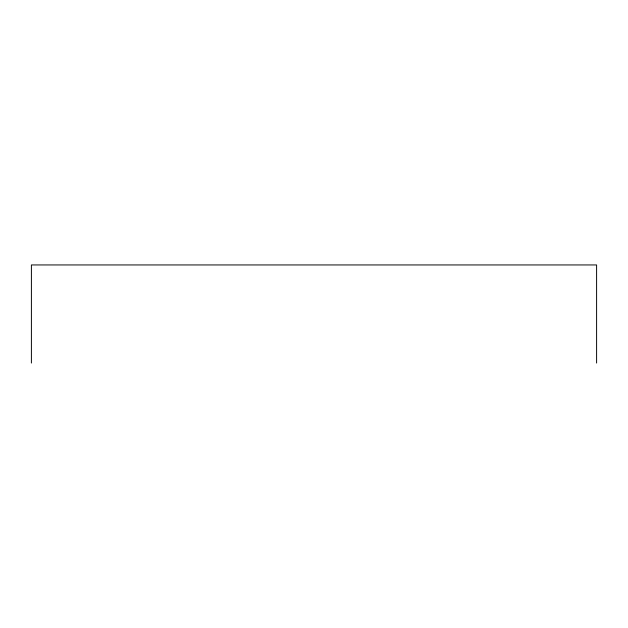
<?xml version="1.0" encoding="UTF-8"?>
<svg xmlns="http://www.w3.org/2000/svg" width="628" height="628" viewBox="0 0 628 628"><rect width="100%" height="100%" fill="white"/><g stroke="black" fill="none" stroke-linecap="round" stroke-linejoin="round"><path stroke-width="0.94" d="M596.6 363.055L596.6 264.945L31.4 264.945L31.4 363.055"/></g></svg>
